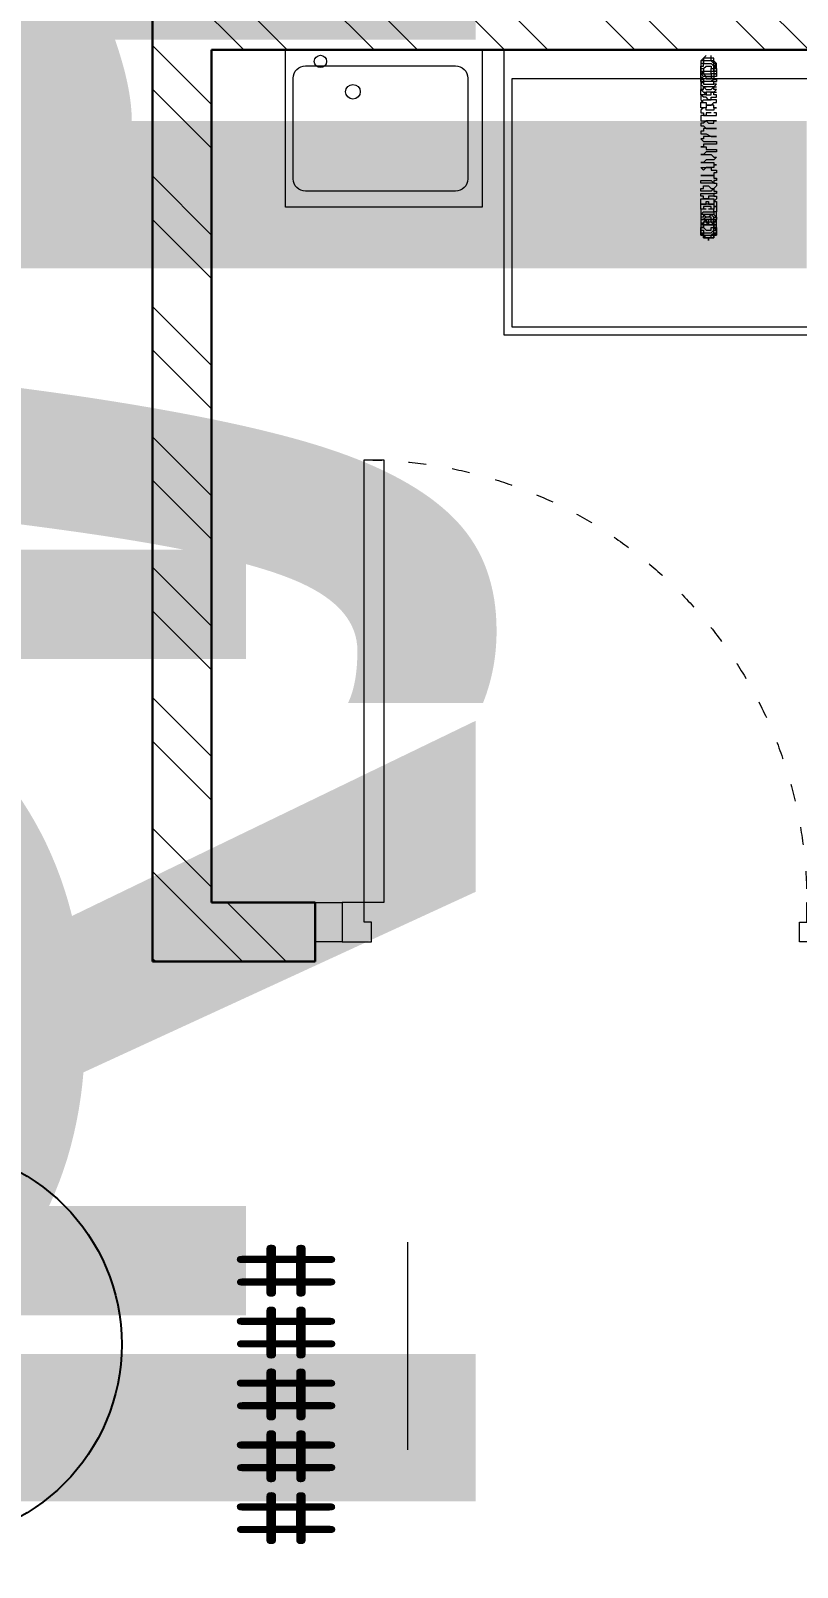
# Model space of a CAD drawing. Header units: millimetres. Extents: x -136099598 to 11807193, y 0 to 779331.
# Drawn here: x -136071153 to -136069594, y 209983 to 213107 of the extents above; entities that cross this region are included whole.
import ezdxf
from ezdxf import colors
from ezdxf.entities.mleader import LeaderData, LeaderLine
from ezdxf.enums import TextEntityAlignment as Align
from ezdxf.math import Vec2, Vec3

# ---------------------------------------------------------------- set-up
doc = ezdxf.new("R2018")
doc.units = ezdxf.units.MM
doc.header["$MEASUREMENT"] = 0
doc.linetypes.add('ACAD_ISO03W100', pattern=[30, 12, -18])
doc.layers.get('0').update_dxf_attribs({"color": 250, "lineweight": 9})
for name, color, linetype, lineweight in [('АР_Двери', 5, 'Continuous', 18), ('АР_Маркер экспликации', 239, 'Continuous', 13), ('АР_Номер помещения', 1, 'Continuous', 25), ('АР_Отметки', 250, 'Continuous', 15), ('АР_Перегородки кирпич', 244, 'Continuous', 30), ('АР_Перегородки_кирпич_Штрих', 244, 'Continuous', 5), ('АР_Помещения_площадь', 19, 'Continuous', 9)]:
    doc.layers.add(name, color=color, linetype=linetype, lineweight=lineweight)
doc.layers.add('АР_Названия помещений', color=124, linetype='Continuous', lineweight=5, plot=False)
doc.layers.add('ТХ_ВК_оборуд.пищеблок', color=250, linetype='Continuous')
doc.styles.add('ISOCPEUR', font='isocpeur.ttf', dxfattribs={"width": 0.7})
doc.styles.get("Standard").update_dxf_attribs({"font": 'isocpeur.ttf'})

# ---------------------------------------------------------------- blocks, each defined once
blk = doc.blocks.new('*U16')
blk.add_lwpolyline([(-100, 80), (-100, 980), (-140, 980), (-140, 80)], close=True)
for points in [[(-1100, 0), (-1100, 80), (-1045, 80), (-1045, 0), (-1100, 0)], [(-1045, 80), (-1045, 0), (-985, 0), (-985, 40), (-1000, 40), (-1000, 80), (-1045, 80)], [(-55, 80), (-55, 0), (-115, 0), (-115, 40), (-100, 40), (-100, 80), (-55, 80)], [(0, 0), (0, 80), (-55, 80), (-55, 0), (0, 0)]]:
    blk.add_lwpolyline(points)
at = {"linetype": 'ACAD_ISO03W100', "ltscale": 3}
blk.add_arc((-100, 80), 900, 90, 180, dxfattribs=at)
blk = doc.blocks.new('_DotSmall')
at = {"color": 0, "linetype": 'ByBlock', "const_width": 0.5}
blk.add_lwpolyline([(-0.0625, 0, 1), (0.0625, 0, 1)], format="xyb", close=True, dxfattribs=at)
blk = doc.blocks.new('*U56')
at = {"color": 7, "style": 'ISOCPEUR', "width": 0.7, "flags": 1}
blk.add_attdef('КАТЕГОРИЯ', (-499.2, -2092.2), '', height=250, dxfattribs=at)
at = {"layer": 'АР_Номер помещения', "color": 7, "style": 'ISOCPEUR', "width": 0.7}
blk.add_attdef('НОМЕР_ПОМЕЩЕНИЯ', text='', height=300, dxfattribs=at).set_placement((1728.5, -2838.3), align=Align.MIDDLE_CENTER)
at = {"layer": 'АР_Помещения_площадь', "color": 7, "lineweight": 30, "width": 0.7, "flags": 104}
blk.add_attdef('ИМЯ_ПОМЕЩЕНИЯ', text='', height=100, dxfattribs=at).set_placement((157.6, 1217.1), align=Align.MIDDLE_CENTER)
at = {"layer": 'АР_Помещения_площадь', "color": 7, "style": 'ISOCPEUR', "width": 0.7}
blk.add_attdef('ПЛОЩАДЬ_ПОМЕЩЕНИЯ', text='', height=200, dxfattribs=at).set_placement((4056.6, -3701.8), align=Align.MIDDLE_RIGHT)
blk = doc.blocks.new('*U57')
at = {"color": 7, "style": 'ISOCPEUR', "width": 0.7, "flags": 1}
blk.add_attdef('КАТЕГОРИЯ', (-499.2, -2092.2), '', height=250, dxfattribs=at)
at = {"layer": 'АР_Номер помещения', "color": 7, "style": 'ISOCPEUR', "width": 0.7}
blk.add_attdef('НОМЕР_ПОМЕЩЕНИЯ', text='', height=300, dxfattribs=at).set_placement((783.4, -2265.2), align=Align.MIDDLE_CENTER)
at = {"layer": 'АР_Помещения_площадь', "color": 7, "lineweight": 30, "width": 0.7, "flags": 104}
blk.add_attdef('ИМЯ_ПОМЕЩЕНИЯ', text='', height=100, dxfattribs=at).set_placement((157.6, 1217.1), align=Align.MIDDLE_CENTER)
at = {"layer": 'АР_Помещения_площадь', "color": 7, "style": 'ISOCPEUR', "width": 0.7}
blk.add_attdef('ПЛОЩАДЬ_ПОМЕЩЕНИЯ', text='', height=200, dxfattribs=at).set_placement((1840.9, -3896.2), align=Align.MIDDLE_RIGHT)
blk = doc.blocks.new('*U357')
at = {"layer": 'АР_Номер помещения', "color": 7}
blk.add_circle((-4552.2, -3994.2), 400, dxfattribs=at)
at = {"layer": 'АР_Помещения_площадь', "color": 7}
blk.add_line((-4344.2, -4975.6), (-4766.5, -4975.6), dxfattribs=at)
at = {"color": 7, "style": 'ISOCPEUR', "width": 0.7, "flags": 1}
blk.add_attdef('КАТЕГОРИЯ', (-499.2, -2092.2), '', height=250, dxfattribs=at)
at = {"layer": 'АР_Номер помещения', "color": 7, "style": 'ISOCPEUR', "width": 0.7}
blk.add_attdef('НОМЕР_ПОМЕЩЕНИЯ', text='', height=300, dxfattribs=at).set_placement((-4552.2, -3994.2), align=Align.MIDDLE_CENTER)
at = {"layer": 'АР_Помещения_площадь', "color": 7, "lineweight": 30, "width": 0.7, "flags": 104}
blk.add_attdef('ИМЯ_ПОМЕЩЕНИЯ', text='', height=100, dxfattribs=at).set_placement((157.6, 1217.1), align=Align.MIDDLE_CENTER)
at = {"layer": 'АР_Помещения_площадь', "color": 7, "style": 'ISOCPEUR', "width": 0.7}
blk.add_attdef('ПЛОЩАДЬ_ПОМЕЩЕНИЯ', text='', height=200, dxfattribs=at).set_placement((-4339.3, -4729.1), align=Align.MIDDLE_RIGHT)
blk = doc.blocks.new('*U385')
at = {"color": 7, "style": 'ISOCPEUR', "width": 0.7, "flags": 1}
blk.add_attdef('КАТЕГОРИЯ', (-499.2, -2092.2), '', height=250, dxfattribs=at)
at = {"layer": 'АР_Номер помещения', "color": 7, "style": 'ISOCPEUR', "width": 0.7}
blk.add_attdef('НОМЕР_ПОМЕЩЕНИЯ', text='', height=300, dxfattribs=at).set_placement((-2022.8, -846.8), align=Align.MIDDLE_CENTER)
at = {"layer": 'АР_Помещения_площадь', "color": 7, "lineweight": 30, "width": 0.7, "flags": 104}
blk.add_attdef('ИМЯ_ПОМЕЩЕНИЯ', text='', height=100, dxfattribs=at).set_placement((157.6, 1217.1), align=Align.MIDDLE_CENTER)
at = {"layer": 'АР_Помещения_площадь', "color": 7, "style": 'ISOCPEUR', "width": 0.7}
blk.add_attdef('ПЛОЩАДЬ_ПОМЕЩЕНИЯ', text='', height=200, dxfattribs=at).set_placement((-1009.2, -2480.3), align=Align.MIDDLE_RIGHT)
blk = doc.blocks.new('*U383')
at = {"color": 7, "style": 'ISOCPEUR', "width": 0.7, "flags": 1}
blk.add_attdef('КАТЕГОРИЯ', (-499.2, -2092.2), '', height=250, dxfattribs=at)
at = {"layer": 'АР_Номер помещения', "color": 7, "style": 'ISOCPEUR', "width": 0.7}
blk.add_attdef('НОМЕР_ПОМЕЩЕНИЯ', text='', height=300, dxfattribs=at).set_placement((-733.5, -2032.8), align=Align.MIDDLE_CENTER)
at = {"layer": 'АР_Помещения_площадь', "color": 7, "lineweight": 30, "width": 0.7, "flags": 104}
blk.add_attdef('ИМЯ_ПОМЕЩЕНИЯ', text='', height=100, dxfattribs=at).set_placement((157.6, 1217.1), align=Align.MIDDLE_CENTER)
at = {"layer": 'АР_Помещения_площадь', "color": 7, "style": 'ISOCPEUR', "width": 0.7}
blk.add_attdef('ПЛОЩАДЬ_ПОМЕЩЕНИЯ', text='', height=200, dxfattribs=at).set_placement((1165.1, -2017.6), align=Align.MIDDLE_RIGHT)
blk = doc.blocks.new('A$C13decc58')
at = {"layer": 'АР_Перегородки_кирпич_Штрих', "ltscale": 100}
h = blk.add_hatch(dxfattribs=at)
h.set_pattern_fill('ANSI32', color=256, scale=500)
h.set_pattern_definition([(45, (-939486.91, 101364.77), (-132.58252, 132.58252), []), (45, (-939398.52, 101364.77), (-132.58252, 132.58252), [])])
h.paths.add_polyline_path([(18301.2, 41415.3), (16006.6, 41415.3), (16006.6, 41084.9), (16126.6, 41084.9), (16126.6, 41295.3), (17860.4, 41295.3), (17860.4, 37408.3), (17980.4, 37408.3), (17980.4, 41295.3), (18301.2, 41295.3)])
at = {"layer": 'АР_Перегородки кирпич', "linetype": 'Continuous', "ltscale": 100}
for points in [[(16006.6, 41084.9), (16006.6, 41415.3)], [(16126.6, 41295.3), (16126.6, 41084.9)], [(17860.4, 37408.3), (17860.4, 41295.3)], [(16126.6, 41084.9), (16006.6, 41084.9)]]:
    blk.add_lwpolyline(points, dxfattribs=at)
at = {"layer": 'АР_Перегородки кирпич', "ltscale": 100}
for points in [[(16006.6, 41415.3), (18301.2, 41415.3)], [(16126.6, 41295.3), (17860.4, 41295.3)]]:
    blk.add_lwpolyline(points, dxfattribs=at)
at = {"layer": 'ТХ_ВК_оборуд.пищеблок', "lineweight": 0}
for points in [[(17860.4, 41145.1), (17860.4, 40745.1), (17540.4, 40745.1), (17540.4, 41145.1)], [(17860.4, 41145.1), (17860.4, 40745.1), (17540.4, 40745.1), (17540.4, 41145.1)], [(17860.4, 39920.1), (17280.4, 39920.1), (17280.4, 40700.1), (17860.4, 40700.1)], [(17802.2, 39936), (17296.3, 39936), (17296.3, 40684.2), (17802.2, 40684.2)]]:
    blk.add_lwpolyline(points, close=True, dxfattribs=at)
blk.add_lwpolyline([(17827.9, 41104.2), (17827.9, 40799.2, -0.414214), (17802.9, 40774.2), (17597.9, 40774.2, -0.414214), (17572.9, 40799.2), (17572.9, 41104.2, -0.414214), (17597.9, 41129.2), (17802.9, 41129.2, -0.414214)], format="xyb", close=True, dxfattribs=at)
blk.add_lwpolyline([(17827.9, 41104.2), (17827.9, 40799.2, -0.414214), (17802.9, 40774.2), (17597.9, 40774.2, -0.414214), (17572.9, 40799.2), (17572.9, 41104.2, -0.414214), (17597.9, 41129.2), (17802.9, 41129.2, -0.414214)], format="xyb", close=True, dxfattribs=at)
at = {"layer": 'ТХ_ВК_оборуд.пищеблок', "lineweight": 0, "elevation": 0}
for points in [[(17525.7, 40284.3), (17525.7, 40289.6), (17525.7, 40294.9), (17520.4, 40294.9), (17520.4, 40300.2), (17515.1, 40300.2), (17509.8, 40300.2), (17504.5, 40294.9), (17504.5, 40289.6), (17509.8, 40284.3), (17504.5, 40284.3), (17504.5, 40279), (17504.5, 40273.7), (17499.2, 40273.7), (17499.2, 40268.4), (17493.9, 40268.4), (17488.6, 40268.4), (17483.3, 40273.7), (17478, 40273.7), (17478, 40279), (17478, 40284.3), (17478, 40289.6), (17478, 40294.9), (17483.3, 40294.9), (17483.3, 40300.2), (17488.6, 40300.2), (17493.9, 40300.2), (17499.2, 40300.2), (17499.2, 40294.9), (17504.5, 40294.9), (17504.5, 40289.6), (17504.5, 40284.3), (17504.5, 40279), (17504.5, 40273.7), (17504.5, 40279), (17504.5, 40273.7), (17504.5, 40279), (17504.5, 40273.7), (17504.5, 40279), (17504.5, 40273.7), (17504.5, 40279), (17504.5, 40273.7), (17504.5, 40279), (17504.5, 40273.7), (17504.5, 40279), (17504.5, 40273.7), (17504.5, 40279), (17504.5, 40273.7), (17499.2, 40273.7), (17504.5, 40273.7), (17499.2, 40273.7), (17504.5, 40273.7), (17499.2, 40273.7), (17504.5, 40273.7), (17499.2, 40273.7), (17504.5, 40273.7), (17499.2, 40273.7), (17504.5, 40273.7), (17499.2, 40273.7), (17504.5, 40273.7), (17499.2, 40273.7), (17504.5, 40273.7), (17499.2, 40273.7), (17493.9, 40268.4), (17488.6, 40268.4), (17493.9, 40268.4), (17488.6, 40268.4), (17493.9, 40268.4), (17488.6, 40268.4), (17493.9, 40268.4), (17488.6, 40268.4), (17493.9, 40268.4), (17488.6, 40268.4), (17493.9, 40268.4), (17488.6, 40268.4), (17493.9, 40268.4), (17488.6, 40268.4), (17493.9, 40268.4), (17488.6, 40268.4), (17483.3, 40268.4), (17488.6, 40268.4), (17483.3, 40268.4), (17483.3, 40273.7), (17483.3, 40268.4), (17483.3, 40273.7), (17483.3, 40268.4), (17483.3, 40273.7), (17483.3, 40268.4), (17483.3, 40273.7), (17483.3, 40268.4), (17483.3, 40273.7), (17483.3, 40268.4), (17483.3, 40273.7), (17483.3, 40268.4), (17483.3, 40273.7), (17483.3, 40268.4), (17483.3, 40273.7), (17478, 40273.7), (17483.3, 40273.7), (17478, 40273.7), (17478, 40279), (17478, 40273.7), (17478, 40279), (17478, 40273.7), (17478, 40279), (17478, 40273.7), (17478, 40279), (17478, 40273.7), (17478, 40279), (17478, 40273.7), (17478, 40279), (17478, 40273.7), (17478, 40279), (17478, 40273.7), (17478, 40279), (17478, 40284.3), (17478, 40279), (17478, 40284.3), (17478, 40279), (17478, 40284.3), (17478, 40279), (17478, 40284.3), (17478, 40279), (17478, 40284.3), (17478, 40279), (17478, 40284.3), (17478, 40279), (17478, 40284.3), (17478, 40279), (17478, 40284.3), (17472.7, 40284.3), (17478, 40284.3), (17478, 40289.6), (17478, 40294.9), (17478, 40289.6), (17478, 40294.9), (17483.3, 40294.9), (17478, 40294.9), (17483.3, 40294.9), (17478, 40294.9), (17483.3, 40294.9), (17478, 40294.9), (17483.3, 40294.9), (17478, 40294.9), (17483.3, 40294.9), (17478, 40294.9), (17483.3, 40294.9), (17478, 40294.9), (17483.3, 40294.9), (17478, 40294.9), (17483.3, 40294.9), (17483.3, 40300.2), (17488.6, 40300.2), (17483.3, 40300.2), (17488.6, 40300.2), (17483.3, 40300.2), (17488.6, 40300.2), (17483.3, 40300.2), (17488.6, 40300.2), (17483.3, 40300.2), (17488.6, 40300.2), (17483.3, 40300.2), (17488.6, 40300.2), (17483.3, 40300.2), (17488.6, 40300.2), (17483.3, 40300.2), (17488.6, 40300.2), (17493.9, 40300.2), (17499.2, 40300.2), (17499.2, 40294.9), (17504.5, 40294.9), (17504.5, 40289.6), (17504.5, 40284.3), (17504.5, 40289.6), (17504.5, 40294.9), (17499.2, 40294.9), (17499.2, 40300.2), (17493.9, 40300.2), (17488.6, 40300.2), (17493.9, 40300.2), (17499.2, 40300.2), (17499.2, 40294.9), (17504.5, 40294.9), (17504.5, 40289.6), (17504.5, 40284.3), (17504.5, 40279), (17504.5, 40284.3), (17504.5, 40289.6), (17504.5, 40294.9), (17499.2, 40294.9), (17499.2, 40300.2), (17493.9, 40300.2), (17488.6, 40300.2), (17493.9, 40300.2), (17499.2, 40300.2), (17499.2, 40294.9), (17504.5, 40294.9), (17504.5, 40289.6), (17504.5, 40284.3), (17504.5, 40279), (17504.5, 40284.3), (17504.5, 40289.6), (17504.5, 40294.9), (17499.2, 40294.9), (17499.2, 40300.2), (17493.9, 40300.2), (17488.6, 40300.2), (17493.9, 40300.2), (17499.2, 40300.2), (17499.2, 40294.9), (17504.5, 40294.9), (17504.5, 40289.6), (17504.5, 40284.3), (17504.5, 40279), (17504.5, 40284.3), (17504.5, 40289.6), (17504.5, 40294.9), (17499.2, 40294.9), (17499.2, 40300.2), (17493.9, 40300.2), (17488.6, 40300.2), (17493.9, 40300.2), (17499.2, 40300.2), (17499.2, 40294.9), (17504.5, 40294.9), (17504.5, 40289.6), (17504.5, 40284.3), (17504.5, 40279), (17504.5, 40284.3), (17504.5, 40289.6), (17504.5, 40294.9), (17499.2, 40294.9), (17499.2, 40300.2), (17493.9, 40300.2), (17488.6, 40300.2), (17493.9, 40300.2), (17499.2, 40300.2), (17499.2, 40294.9), (17504.5, 40294.9), (17504.5, 40289.6), (17504.5, 40284.3)], [(17478, 40284.3), (17472.7, 40284.3), (17478, 40284.3), (17478, 40289.6), (17478, 40294.9)], [(17478, 40284.3), (17472.7, 40284.3), (17478, 40284.3), (17478, 40289.6), (17478, 40294.9)], [(17478, 40284.3), (17472.7, 40284.3), (17478, 40284.3), (17478, 40289.6), (17478, 40294.9)], [(17478, 40284.3), (17472.7, 40284.3), (17478, 40284.3), (17478, 40289.6), (17478, 40294.9)], [(17478, 40284.3), (17472.7, 40284.3), (17478, 40284.3), (17478, 40289.6), (17478, 40294.9)], [(17478, 40284.3), (17472.7, 40284.3), (17478, 40284.3), (17478, 40289.6), (17478, 40294.9)], [(17478, 40284.3), (17472.7, 40284.3), (17478, 40284.3), (17478, 40289.6), (17478, 40294.9)], [(17478, 40284.3), (17472.7, 40284.3), (17478, 40284.3), (17478, 40289.6), (17478, 40294.9)], [(17472.7, 40284.3), (17478, 40284.3), (17472.7, 40284.3)], [(17478, 40284.3), (17472.7, 40284.3), (17478, 40284.3)], [(17472.7, 40284.3), (17478, 40284.3), (17472.7, 40284.3)], [(17478, 40284.3), (17472.7, 40284.3), (17478, 40284.3)], [(17520.4, 40289.6), (17525.7, 40294.9), (17525.7, 40300.2), (17520.4, 40300.2), (17515.1, 40300.2), (17515.1, 40294.9), (17515.1, 40289.6), (17509.8, 40289.6), (17509.8, 40284.3), (17515.1, 40284.3), (17515.1, 40279), (17515.1, 40273.7), (17520.4, 40273.7), (17520.4, 40268.4), (17525.7, 40268.4), (17531, 40268.4), (17531, 40273.7), (17536.3, 40273.7), (17536.3, 40279), (17541.6, 40279), (17541.6, 40284.3), (17541.6, 40289.6), (17541.6, 40294.9), (17536.3, 40294.9), (17536.3, 40300.2), (17531, 40300.2), (17525.7, 40300.2), (17531, 40294.9), (17531, 40289.6), (17531, 40284.3), (17531, 40279), (17531, 40273.7), (17525.7, 40273.7), (17520.4, 40268.4), (17515.1, 40268.4), (17509.8, 40273.7), (17504.5, 40273.7), (17504.5, 40279), (17504.5, 40284.3), (17504.5, 40289.6), (17504.5, 40294.9), (17499.2, 40294.9), (17499.2, 40300.2), (17493.9, 40300.2), (17488.6, 40300.2), (17483.3, 40294.9), (17478, 40289.6), (17478, 40284.3), (17478, 40279), (17483.3, 40279), (17483.3, 40273.7), (17488.6, 40273.7), (17488.6, 40268.4), (17493.9, 40268.4), (17499.2, 40268.4), (17499.2, 40273.7), (17504.5, 40273.7), (17509.8, 40279), (17509.8, 40284.3), (17509.8, 40289.6), (17509.8, 40294.9), (17504.5, 40294.9), (17504.5, 40300.2), (17499.2, 40300.2), (17493.9, 40300.2), (17488.6, 40300.2), (17488.6, 40294.9), (17483.3, 40294.9), (17483.3, 40289.6), (17483.3, 40284.3), (17483.3, 40279), (17488.6, 40273.7), (17493.9, 40273.7), (17493.9, 40268.4), (17499.2, 40268.4), (17504.5, 40268.4), (17504.5, 40273.7), (17509.8, 40273.7), (17509.8, 40279), (17515.1, 40279), (17515.1, 40284.3), (17515.1, 40289.6), (17509.8, 40294.9), (17504.5, 40300.2), (17499.2, 40300.2), (17493.9, 40300.2), (17493.9, 40294.9), (17488.6, 40294.9), (17488.6, 40289.6), (17488.6, 40284.3), (17488.6, 40279), (17493.9, 40273.7), (17499.2, 40273.7), (17493.9, 40268.4), (17499.2, 40273.7), (17493.9, 40268.4), (17499.2, 40273.7), (17493.9, 40268.4), (17499.2, 40273.7), (17493.9, 40268.4), (17499.2, 40273.7), (17493.9, 40268.4), (17499.2, 40273.7), (17493.9, 40268.4), (17499.2, 40273.7), (17493.9, 40268.4), (17499.2, 40273.7), (17499.2, 40268.4), (17504.5, 40268.4), (17509.8, 40268.4), (17509.8, 40273.7), (17515.1, 40273.7), (17515.1, 40279), (17520.4, 40279), (17520.4, 40284.3), (17520.4, 40289.6), (17515.1, 40294.9), (17515.1, 40300.2), (17509.8, 40300.2), (17504.5, 40300.2), (17499.2, 40300.2), (17499.2, 40294.9), (17493.9, 40289.6), (17493.9, 40284.3), (17493.9, 40279), (17499.2, 40279), (17499.2, 40273.7), (17504.5, 40273.7), (17504.5, 40268.4), (17509.8, 40268.4), (17515.1, 40268.4), (17515.1, 40273.7), (17520.4, 40273.7), (17525.7, 40279), (17525.7, 40284.3), (17525.7, 40289.6)], [(17478, 40294.9), (17478, 40289.6), (17478, 40294.9)], [(17478, 40289.6), (17478, 40284.3), (17478, 40289.6)], [(17478, 40289.6), (17478, 40284.3), (17478, 40289.6)], [(17478, 40273.7), (17483.3, 40273.7), (17478, 40273.7)], [(17483.3, 40273.7), (17478, 40273.7)], [(17483.3, 40273.7), (17478, 40273.7)], [(17483.3, 40273.7), (17478, 40273.7)], [(17483.3, 40273.7), (17478, 40273.7)], [(17483.3, 40273.7), (17478, 40273.7)], [(17483.3, 40273.7), (17478, 40273.7)], [(17483.3, 40273.7), (17478, 40273.7)], [(17483.3, 40273.7), (17478, 40273.7)], [(17483.3, 40300.2), (17483.3, 40294.9), (17483.3, 40300.2)], [(17483.3, 40300.2), (17483.3, 40294.9), (17483.3, 40300.2)], [(17483.3, 40294.9), (17483.3, 40300.2)], [(17483.3, 40294.9), (17483.3, 40300.2)], [(17483.3, 40294.9), (17483.3, 40300.2)], [(17483.3, 40294.9), (17483.3, 40300.2)], [(17483.3, 40294.9), (17483.3, 40300.2)], [(17483.3, 40294.9), (17483.3, 40300.2)], [(17483.3, 40294.9), (17483.3, 40300.2)], [(17483.3, 40294.9), (17483.3, 40300.2)], [(17493.9, 40300.2), (17488.6, 40300.2), (17493.9, 40300.2)], [(17493.9, 40300.2), (17488.6, 40300.2), (17493.9, 40300.2)], [(17499.2, 40300.2), (17493.9, 40300.2), (17499.2, 40300.2)], [(17499.2, 40300.2), (17493.9, 40300.2), (17499.2, 40300.2)], [(17499.2, 40294.9), (17499.2, 40300.2), (17499.2, 40294.9)], [(17499.2, 40294.9), (17499.2, 40300.2), (17499.2, 40294.9)], [(17504.5, 40294.9), (17499.2, 40294.9), (17504.5, 40294.9)], [(17504.5, 40294.9), (17499.2, 40294.9), (17504.5, 40294.9)], [(17504.5, 40289.6), (17504.5, 40294.9), (17504.5, 40289.6)], [(17504.5, 40289.6), (17504.5, 40294.9), (17504.5, 40289.6)], [(17504.5, 40284.3), (17504.5, 40289.6), (17504.5, 40284.3)], [(17504.5, 40284.3), (17504.5, 40289.6), (17504.5, 40284.3)], [(17504.5, 40279), (17504.5, 40284.3), (17504.5, 40279)], [(17504.5, 40279), (17504.5, 40284.3), (17504.5, 40279)], [(17504.5, 40279), (17504.5, 40284.3), (17504.5, 40279)], [(17536.3, 40289.6), (17536.3, 40294.9), (17536.3, 40300.2), (17541.6, 40300.2), (17546.9, 40300.2), (17546.9, 40294.9), (17546.9, 40289.6), (17552.2, 40289.6), (17552.2, 40284.3), (17546.9, 40284.3), (17546.9, 40279), (17546.9, 40273.7), (17541.6, 40273.7), (17541.6, 40268.4), (17536.3, 40268.4), (17531, 40268.4), (17531, 40273.7), (17525.7, 40273.7), (17525.7, 40279), (17520.4, 40284.3)], [(17668.6, 40273.7), (17668.6, 40279), (17668.6, 40284.3), (17668.6, 40289.6), (17668.6, 40294.9), (17663.3, 40294.9), (17663.3, 40300.2), (17663.3, 40294.9), (17663.3, 40289.6), (17658, 40289.6), (17658, 40284.3), (17658, 40279), (17658, 40273.7), (17658, 40268.4), (17652.7, 40268.4), (17652.7, 40273.7), (17652.7, 40279), (17652.7, 40284.3), (17652.7, 40289.6), (17647.5, 40294.9), (17647.5, 40300.2), (17647.5, 40294.9), (17647.5, 40289.6), (17647.5, 40279), (17642.2, 40273.7), (17642.2, 40268.4), (17636.9, 40273.7), (17636.9, 40279), (17636.9, 40284.3), (17636.9, 40289.6), (17631.6, 40294.9), (17631.6, 40300.2), (17631.6, 40294.9), (17631.6, 40289.6), (17631.6, 40279), (17631.6, 40273.7), (17626.3, 40273.7), (17626.3, 40268.4), (17626.3, 40273.7), (17621, 40273.7), (17621, 40279), (17621, 40284.3), (17621, 40289.6), (17615.7, 40294.9), (17621, 40300.2), (17621, 40294.9), (17621, 40289.6), (17621, 40284.3), (17621, 40279), (17615.7, 40279), (17615.7, 40273.7), (17615.7, 40268.4), (17610.4, 40268.4), (17610.4, 40273.7), (17605.1, 40273.7), (17605.1, 40279), (17605.1, 40284.3), (17605.1, 40289.6), (17605.1, 40294.9), (17605.1, 40300.2), (17605.1, 40294.9), (17605.1, 40289.6), (17605.1, 40279), (17605.1, 40273.7), (17599.8, 40273.7), (17599.8, 40268.4), (17594.5, 40268.4), (17594.5, 40273.7), (17589.2, 40273.7), (17589.2, 40279), (17589.2, 40284.3), (17589.2, 40289.6), (17589.2, 40294.9), (17589.2, 40300.2), (17594.5, 40300.2), (17594.5, 40294.9), (17594.5, 40289.6), (17594.5, 40284.3), (17594.5, 40279), (17589.2, 40273.7), (17589.2, 40268.4), (17583.9, 40268.4), (17578.6, 40273.7), (17573.3, 40279), (17573.3, 40284.3), (17573.3, 40289.6), (17573.3, 40294.9), (17573.3, 40300.2), (17578.6, 40300.2), (17578.6, 40294.9), (17583.9, 40294.9), (17583.9, 40289.6), (17583.9, 40284.3), (17578.6, 40279), (17578.6, 40273.7), (17573.3, 40273.7), (17573.3, 40268.4), (17568, 40268.4), (17568, 40273.7), (17562.7, 40273.7), (17562.7, 40279), (17562.7, 40284.3), (17557.5, 40284.3), (17557.5, 40289.6), (17557.5, 40294.9), (17562.7, 40294.9), (17562.7, 40300.2), (17568, 40300.2), (17568, 40294.9), (17568, 40289.6), (17568, 40284.3), (17568, 40279), (17568, 40273.7), (17562.7, 40273.7), (17562.7, 40268.4), (17557.5, 40268.4), (17552.2, 40273.7), (17546.9, 40273.7), (17546.9, 40279), (17546.9, 40284.3), (17546.9, 40289.6), (17546.9, 40294.9), (17546.9, 40300.2), (17552.2, 40300.2), (17557.5, 40300.2), (17557.5, 40294.9), (17557.5, 40289.6), (17557.5, 40284.3), (17557.5, 40279), (17557.5, 40273.7), (17552.2, 40273.7), (17552.2, 40268.4), (17546.9, 40268.4), (17541.6, 40268.4), (17541.6, 40273.7), (17536.3, 40273.7), (17536.3, 40279), (17536.3, 40284.3)], [(17700.4, 40273.7), (17700.4, 40279), (17700.4, 40284.3), (17700.4, 40289.6), (17700.4, 40294.9), (17695.1, 40294.9), (17695.1, 40300.2), (17689.8, 40300.2), (17689.8, 40294.9), (17689.8, 40289.6), (17684.5, 40279), (17684.5, 40273.7), (17684.5, 40268.4), (17684.5, 40273.7), (17684.5, 40279), (17684.5, 40284.3), (17684.5, 40289.6), (17684.5, 40294.9), (17679.2, 40294.9), (17679.2, 40300.2), (17673.9, 40294.9), (17673.9, 40289.6), (17673.9, 40279), (17673.9, 40273.7), (17673.9, 40268.4), (17668.6, 40268.4), (17668.6, 40273.7), (17668.6, 40279)], [(17742.7, 40268.4), (17742.7, 40273.7), (17748, 40273.7), (17748, 40279), (17748, 40284.3), (17748, 40289.6), (17742.7, 40289.6), (17742.7, 40294.9), (17737.4, 40300.2), (17732.2, 40300.2), (17732.2, 40294.9), (17726.9, 40294.9), (17726.9, 40300.2), (17721.6, 40300.2), (17716.3, 40300.2), (17716.3, 40294.9), (17716.3, 40289.6), (17711, 40284.3), (17711, 40279), (17711, 40273.7), (17716.3, 40273.7), (17716.3, 40268.4), (17716.3, 40273.7), (17716.3, 40279), (17716.3, 40284.3), (17716.3, 40289.6), (17711, 40294.9), (17711, 40300.2), (17705.7, 40300.2), (17705.7, 40294.9), (17700.4, 40289.6), (17700.4, 40279), (17700.4, 40273.7), (17700.4, 40268.4), (17700.4, 40273.7), (17700.4, 40279)], [(17732.2, 40279), (17732.2, 40284.3), (17732.2, 40289.6), (17726.9, 40289.6), (17726.9, 40294.9), (17726.9, 40289.6), (17726.9, 40284.3), (17726.9, 40279), (17726.9, 40273.7), (17726.9, 40268.4), (17732.2, 40268.4), (17732.2, 40273.7)], [(17742.7, 40273.7), (17742.7, 40268.4), (17742.7, 40273.7), (17737.4, 40273.7), (17737.4, 40279), (17737.4, 40284.3), (17737.4, 40289.6), (17742.7, 40289.6), (17742.7, 40294.9), (17742.7, 40300.2), (17748, 40300.2), (17753.3, 40300.2), (17758.6, 40294.9), (17758.6, 40289.6), (17758.6, 40284.3), (17758.6, 40279), (17763.9, 40279), (17763.9, 40273.7), (17763.9, 40268.4), (17769.2, 40268.4), (17769.2, 40273.7), (17774.5, 40273.7), (17774.5, 40279), (17774.5, 40284.3), (17774.5, 40289.6), (17769.2, 40294.9), (17769.2, 40300.2), (17763.9, 40300.2), (17758.6, 40300.2), (17753.3, 40294.9)], [(17753.3, 40300.2), (17753.3, 40294.9), (17753.3, 40289.6), (17748, 40289.6), (17748, 40284.3), (17748, 40279), (17753.3, 40273.7), (17753.3, 40268.4), (17758.6, 40268.4), (17758.6, 40273.7)], [(17758.6, 40268.4), (17758.6, 40273.7), (17758.6, 40279), (17758.6, 40284.3), (17763.9, 40289.6), (17763.9, 40294.9), (17769.2, 40300.2), (17774.5, 40300.2), (17779.8, 40300.2), (17774.5, 40294.9), (17774.5, 40289.6), (17769.2, 40289.6), (17769.2, 40284.3), (17769.2, 40279), (17774.5, 40279), (17774.5, 40273.7), (17774.5, 40268.4)], [(17769.2, 40289.6), (17769.2, 40294.9), (17769.2, 40300.2)], [(17774.5, 40273.7), (17779.8, 40268.4), (17779.8, 40273.7), (17785.1, 40273.7), (17785.1, 40279), (17785.1, 40284.3), (17785.1, 40289.6), (17785.1, 40294.9), (17785.1, 40289.6)], [(17801, 40294.9), (17806.3, 40300.2), (17811.6, 40300.2), (17816.9, 40300.2), (17822.2, 40300.2), (17822.2, 40294.9), (17816.9, 40294.9), (17816.9, 40289.6), (17816.9, 40284.3), (17816.9, 40279), (17822.2, 40279), (17822.2, 40273.7), (17827.4, 40273.7), (17827.4, 40268.4), (17832.7, 40268.4), (17838, 40273.7), (17843.3, 40273.7), (17843.3, 40279), (17843.3, 40284.3), (17843.3, 40289.6), (17843.3, 40294.9), (17838, 40300.2), (17832.7, 40300.2), (17827.4, 40300.2), (17822.2, 40300.2), (17822.2, 40294.9), (17816.9, 40294.9), (17816.9, 40289.6), (17816.9, 40284.3), (17816.9, 40279), (17816.9, 40273.7), (17822.2, 40273.7), (17822.2, 40268.4), (17816.9, 40268.4), (17816.9, 40273.7), (17811.6, 40273.7), (17811.6, 40279), (17806.3, 40279), (17806.3, 40284.3), (17806.3, 40289.6), (17806.3, 40294.9), (17801, 40300.2), (17795.7, 40300.2), (17790.4, 40300.2), (17785.1, 40294.9), (17779.8, 40289.6), (17779.8, 40284.3), (17779.8, 40279), (17785.1, 40273.7), (17785.1, 40268.4)], [(17801, 40300.2), (17801, 40294.9), (17795.7, 40294.9), (17795.7, 40300.2), (17801, 40300.2), (17806.3, 40300.2), (17811.6, 40300.2), (17811.6, 40294.9), (17816.9, 40294.9), (17816.9, 40289.6), (17816.9, 40284.3), (17816.9, 40279), (17816.9, 40273.7), (17811.6, 40273.7), (17811.6, 40268.4), (17806.3, 40268.4), (17806.3, 40273.7), (17801, 40273.7), (17795.7, 40279), (17795.7, 40284.3), (17795.7, 40289.6), (17795.7, 40294.9), (17790.4, 40300.2), (17785.1, 40300.2), (17779.8, 40300.2), (17779.8, 40294.9), (17785.1, 40294.9)], [(17779.8, 40294.9), (17779.8, 40300.2)], [(17785.1, 40273.7), (17790.4, 40268.4), (17790.4, 40273.7), (17795.7, 40273.7), (17795.7, 40279), (17795.7, 40284.3), (17795.7, 40289.6), (17795.7, 40294.9)], [(17795.7, 40300.2), (17795.7, 40294.9), (17790.4, 40294.9), (17790.4, 40289.6), (17790.4, 40284.3), (17790.4, 40279), (17790.4, 40273.7), (17795.7, 40273.7), (17795.7, 40268.4)], [(17816.9, 40300.2), (17811.6, 40294.9), (17806.3, 40289.6), (17806.3, 40284.3), (17806.3, 40279), (17806.3, 40273.7), (17801, 40273.7), (17801, 40268.4), (17795.7, 40268.4), (17795.7, 40273.7)], [(17848.6, 40289.6), (17843.3, 40294.9), (17838, 40300.2), (17832.7, 40300.2), (17827.4, 40300.2), (17822.2, 40300.2), (17822.2, 40294.9), (17827.4, 40289.6), (17827.4, 40284.3), (17827.4, 40279), (17822.2, 40279), (17822.2, 40273.7), (17816.9, 40273.7), (17816.9, 40268.4), (17811.6, 40268.4), (17811.6, 40273.7), (17806.3, 40273.7), (17806.3, 40279), (17801, 40279), (17801, 40284.3), (17801, 40289.6), (17806.3, 40289.6)], [(17811.6, 40300.2), (17806.3, 40294.9)], [(17811.6, 40294.9), (17811.6, 40300.2), (17816.9, 40300.2), (17822.2, 40300.2), (17827.4, 40300.2), (17827.4, 40294.9), (17832.7, 40294.9), (17832.7, 40289.6), (17832.7, 40284.3), (17832.7, 40279), (17827.4, 40273.7), (17822.2, 40273.7), (17827.4, 40268.4), (17832.7, 40268.4), (17832.7, 40273.7), (17838, 40273.7), (17838, 40279), (17843.3, 40279), (17843.3, 40284.3), (17843.3, 40289.6), (17843.3, 40294.9), (17838, 40294.9), (17838, 40300.2), (17832.7, 40300.2), (17827.4, 40300.2), (17822.2, 40300.2), (17816.9, 40300.2), (17816.9, 40294.9), (17811.6, 40294.9), (17811.6, 40289.6), (17811.6, 40284.3), (17811.6, 40279), (17816.9, 40279), (17816.9, 40273.7), (17822.2, 40273.7), (17822.2, 40268.4), (17827.4, 40268.4), (17827.4, 40273.7), (17832.7, 40273.7), (17838, 40279), (17838, 40284.3), (17838, 40289.6), (17838, 40294.9), (17832.7, 40294.9), (17832.7, 40300.2), (17827.4, 40300.2), (17822.2, 40300.2), (17816.9, 40300.2), (17816.9, 40294.9)], [(17816.9, 40284.3), (17816.9, 40279), (17822.2, 40279), (17822.2, 40273.7), (17827.4, 40273.7), (17832.7, 40268.4), (17838, 40273.7), (17843.3, 40273.7), (17843.3, 40279), (17848.6, 40279)], [(17483.3, 40268.4), (17488.6, 40268.4), (17483.3, 40268.4)], [(17488.6, 40268.4), (17483.3, 40268.4)], [(17488.6, 40268.4), (17483.3, 40268.4)], [(17488.6, 40268.4), (17483.3, 40268.4)], [(17488.6, 40268.4), (17483.3, 40268.4)], [(17488.6, 40268.4), (17483.3, 40268.4)], [(17488.6, 40268.4), (17483.3, 40268.4)], [(17488.6, 40268.4), (17483.3, 40268.4)], [(17488.6, 40268.4), (17483.3, 40268.4)]]:
    blk.add_lwpolyline(points, dxfattribs=at)
for points in [[(17478, 40294.9), (17478, 40289.6), (17478, 40284.3), (17472.7, 40284.3), (17478, 40284.3), (17472.7, 40284.3), (17478, 40284.3), (17478, 40289.6)], [(17478, 40273.7), (17483.3, 40273.7)], [(17483.3, 40300.2), (17483.3, 40294.9)], [(17483.3, 40268.4), (17488.6, 40268.4)]]:
    blk.add_lwpolyline(points, close=True, dxfattribs=at)
at = {"layer": 'ТХ_ВК_оборуд.пищеблок', "lineweight": 0}
for centre, radius in [((17836.9, 41073.8), 12.5), ((17775.1, 41007.8), 14.9), ((17775.1, 41007.8), 14.9)]:
    blk.add_circle(centre, radius, dxfattribs=at)
at = {"layer": 'АР_Двери', "xscale": -1, "rotation": 270}
blk.add_blockref('*U16', (16046.6, 41084.7), dxfattribs=at)
at = {"layer": 'АР_Маркер экспликации', "color": 7}
ref = blk.add_blockref('*U57', (14484.3, 52132.8), dxfattribs=at)
lines = blk.add_mtext('\\W0.8000;Моечная для кухонной посуды', dxfattribs={"layer": 'АР_Названия помещений', "insert": (15260, 48955.9), "char_height": 2614.815, "width": 926.94, "attachment_point": 1})
ref.add_attrib('ИМЯ_ПОМЕЩЕНИЯ', '', (15260, 48955.9), dxfattribs={"flags": 104}).embed_mtext(lines)
ref = blk.add_blockref('*U385', (17007.8, 46145.9), dxfattribs=at)
lines = blk.add_mtext('\\W0.8000;Кладовая сухих продуктов', dxfattribs={"layer": 'АР_Названия помещений', "insert": (14646.1, 43757.2), "char_height": 2999.011, "width": 926.94, "attachment_point": 1})
ref.add_attrib('ИМЯ_ПОМЕЩЕНИЯ', '', (14646.1, 43757.2), dxfattribs={"flags": 104}).embed_mtext(lines)
ref = blk.add_blockref('*U56', (6765.6, 47499.4), dxfattribs=at)
lines = blk.add_mtext('\\W0.8000;Доготовочный цех', dxfattribs={"layer": 'АР_Названия помещений', "insert": (8529, 45264.6), "char_height": 3660.394, "width": 926.94, "attachment_point": 1})
ref.add_attrib('ИМЯ_ПОМЕЩЕНИЯ', '', (8529, 45264.6), dxfattribs={"flags": 104}).embed_mtext(lines)
ref = blk.add_blockref('*U383', (19514.8, 45472.4), dxfattribs=at)
lines = blk.add_mtext('\\W0.8000;Кладовая сухих продуктов', dxfattribs={"layer": 'АР_Названия помещений', "insert": (17153, 43083.7), "char_height": 2999.011, "width": 926.94, "attachment_point": 1})
ref.add_attrib('ИМЯ_ПОМЕЩЕНИЯ', '', (17153, 43083.7), dxfattribs={"flags": 104}).embed_mtext(lines)
ref = blk.add_blockref('*U357', (19780.3, 45872.1), dxfattribs=at)
ref.add_attrib('ПЛОЩАДЬ_ПОМЕЩЕНИЯ', '#####', dxfattribs={"layer": 'АР_Помещения_площадь', "color": 7, "height": 200, "style": 'ISOCPEUR', "width": 0.7}).set_placement((15441, 41143), align=Align.MIDDLE_RIGHT)
at = {"layer": 'АР_Отметки'}
ml = blk.add_multileader_mtext('Standard', dxfattribs=at)
ml.set_content('-0,010', color=256, style='ISOCPEUR')
ml.set_leader_properties(color=256, linetype='Continuous', lineweight=-1)
ml.set_arrow_properties(name='DOTSMALL')
ml.build(insert=Vec2(0, 0))
ml.multileader.update_dxf_attribs({"has_text_frame": 1, "text_left_attachment_type": 4, "text_right_attachment_type": 4, "dogleg_length": 100, "arrow_head_size": 180})
ctx = ml.context
ctx.base_point, ctx.char_height, ctx.arrow_head_size, ctx.landing_gap_size, ctx.plane_origin = Vec3(37116.1, 68979.6, 0), 250, 180, 50, Vec3(37034.7, 67778.7, 0)
ctx.left_attachment, ctx.right_attachment = 4, 4
notes = []
notes.append((ctx, [(0, (0, 0, 0), (0, 0), (1, 0), 1, [])]))
ctx.mtext.insert, ctx.mtext.width, ctx.mtext.line_spacing_style, ctx.mtext.flow_direction = Vec3(37166.1, 69379.6, 0), 852.697, 2, 5
ml = blk.add_multileader_mtext('Standard', dxfattribs=at)
ml.set_content('0,000', color=256, style='ISOCPEUR')
ml.set_leader_properties(color=256, linetype='Continuous', lineweight=-1)
ml.set_arrow_properties(name='DOTSMALL')
ml.build(insert=Vec2(0, 0))
ml.multileader.update_dxf_attribs({"has_text_frame": 1, "text_left_attachment_type": 4, "text_right_attachment_type": 4, "dogleg_length": 100, "arrow_head_size": 180})
ctx = ml.context
ctx.base_point, ctx.char_height, ctx.arrow_head_size, ctx.landing_gap_size, ctx.plane_origin = Vec3(36698.1, 66870.9, 0), 250, 180, 50, Vec3(36616.7, 65670, 0)
ctx.left_attachment, ctx.right_attachment = 4, 4
notes.append((ctx, [(0, (0, 0, 0), (0, 0), (1, 0), 1, [])]))
ctx.mtext.insert, ctx.mtext.width, ctx.mtext.line_spacing_style, ctx.mtext.flow_direction = Vec3(36748.1, 67270.9, 0), 852.697, 2, 5
ml = blk.add_multileader_mtext('Standard', dxfattribs=at)
ml.set_content('+1,975', color=256, style='ISOCPEUR')
ml.set_leader_properties(color=256, linetype='Continuous', lineweight=-1)
ml.set_arrow_properties(name='DOTSMALL')
ml.build(insert=Vec2(0, 0))
ml.multileader.update_dxf_attribs({"has_text_frame": 1, "text_left_attachment_type": 4, "text_right_attachment_type": 4, "dogleg_length": 100, "arrow_head_size": 180})
ctx = ml.context
ctx.base_point, ctx.char_height, ctx.arrow_head_size, ctx.landing_gap_size, ctx.plane_origin = Vec3(41925.2, 65726.8, 0), 250, 180, 50, Vec3(41843.8, 64525.9, 0)
ctx.left_attachment, ctx.right_attachment = 4, 4
notes.append((ctx, [(0, (0, 0, 0), (0, 0), (1, 0), 1, [])]))
ctx.mtext.insert, ctx.mtext.width, ctx.mtext.line_spacing_style, ctx.mtext.flow_direction = Vec3(41975.2, 66126.8, 0), 852.697, 2, 5
ml = blk.add_multileader_mtext('Standard', dxfattribs=at)
ml.set_content('-0,010', color=256, style='ISOCPEUR')
ml.set_leader_properties(color=256, linetype='Continuous', lineweight=-1)
ml.set_arrow_properties(name='DOTSMALL')
ml.build(insert=Vec2(0, 0))
ml.multileader.update_dxf_attribs({"has_text_frame": 1, "text_left_attachment_type": 4, "text_right_attachment_type": 4, "dogleg_length": 100, "arrow_head_size": 180})
ctx = ml.context
ctx.base_point, ctx.char_height, ctx.arrow_head_size, ctx.landing_gap_size, ctx.plane_origin = Vec3(28121.7, 65416.3, 0), 250, 180, 50, Vec3(28040.3, 64215.4, 0)
ctx.left_attachment, ctx.right_attachment = 4, 4
notes.append((ctx, [(0, (0, 0, 0), (0, 0), (1, 0), 1, [])]))
ctx.mtext.insert, ctx.mtext.width, ctx.mtext.line_spacing_style, ctx.mtext.flow_direction = Vec3(28171.7, 65816.3, 0), 852.697, 2, 5
ml = blk.add_multileader_mtext('Standard', dxfattribs=at)
ml.set_content('0,000', color=256, style='ISOCPEUR')
ml.set_leader_properties(color=256, linetype='Continuous', lineweight=-1)
ml.set_arrow_properties(name='DOTSMALL')
ml.build(insert=Vec2(0, 0))
ml.multileader.update_dxf_attribs({"has_text_frame": 1, "text_left_attachment_type": 4, "text_right_attachment_type": 4, "dogleg_length": 100, "arrow_head_size": 180})
ctx = ml.context
ctx.base_point, ctx.char_height, ctx.arrow_head_size, ctx.landing_gap_size, ctx.plane_origin = Vec3(25651.6, 65250.8, 0), 250, 180, 50, Vec3(25570.2, 64049.9, 0)
ctx.left_attachment, ctx.right_attachment = 4, 4
notes.append((ctx, [(0, (0, 0, 0), (0, 0), (1, 0), 1, [])]))
ctx.mtext.insert, ctx.mtext.width, ctx.mtext.line_spacing_style, ctx.mtext.flow_direction = Vec3(25701.6, 65650.8, 0), 852.697, 2, 5
ml = blk.add_multileader_mtext('Standard', dxfattribs=at)
ml.set_content('+1,975', color=256, style='ISOCPEUR')
ml.set_leader_properties(color=256, linetype='Continuous', lineweight=-1)
ml.set_arrow_properties(name='DOTSMALL')
ml.build(insert=Vec2(0, 0))
ml.multileader.update_dxf_attribs({"has_text_frame": 1, "text_left_attachment_type": 4, "text_right_attachment_type": 4, "dogleg_length": 100, "arrow_head_size": 180})
ctx = ml.context
ctx.base_point, ctx.char_height, ctx.arrow_head_size, ctx.landing_gap_size, ctx.plane_origin = Vec3(67184.2, 63069.3, 0), 250, 180, 50, Vec3(67102.8, 61868.4, 0)
ctx.left_attachment, ctx.right_attachment = 4, 4
notes.append((ctx, [(0, (0, 0, 0), (0, 0), (1, 0), 1, [])]))
ctx.mtext.insert, ctx.mtext.width, ctx.mtext.line_spacing_style, ctx.mtext.flow_direction = Vec3(67234.2, 63469.3, 0), 852.697, 2, 5
ml = blk.add_multileader_mtext('Standard', dxfattribs=at)
ml.set_content('0,000', color=256, style='ISOCPEUR')
ml.set_leader_properties(color=256, linetype='Continuous', lineweight=-1)
ml.set_arrow_properties(name='DOTSMALL')
ml.build(insert=Vec2(0, 0))
ml.multileader.update_dxf_attribs({"has_text_frame": 1, "text_left_attachment_type": 4, "text_right_attachment_type": 4, "dogleg_length": 100, "arrow_head_size": 180})
ctx = ml.context
ctx.base_point, ctx.char_height, ctx.arrow_head_size, ctx.landing_gap_size, ctx.plane_origin = Vec3(67976.9, 56051.7, 0), 250, 180, 50, Vec3(67895.5, 54850.8, 0)
ctx.left_attachment, ctx.right_attachment = 4, 4
notes.append((ctx, [(0, (0, 0, 0), (0, 0), (1, 0), 1, [])]))
ctx.mtext.insert, ctx.mtext.width, ctx.mtext.line_spacing_style, ctx.mtext.flow_direction = Vec3(68026.9, 56451.7, 0), 852.697, 2, 5
for ctx, leaders in notes:
    for number, flags, end, landing, length, lines in leaders:
        leader = LeaderData()
        leader.index, (leader.has_last_leader_line, leader.has_dogleg_vector, leader.attachment_direction) = number, flags
        leader.last_leader_point, leader.dogleg_vector, leader.dogleg_length = Vec3(end), Vec3(landing), length
        for number, points, colour, breaks in lines:
            line = LeaderLine()
            line.index, line.vertices, line.color, line.breaks = number, Vec3.list(points), colors.encode_raw_color(colour), breaks
            leader.lines.append(line)
        ctx.leaders.append(leader)

msp = doc.modelspace()

# ---------------------------------------------------------------- block references
at = {"ltscale": 150, "rotation": 89.99999999999999}
msp.add_blockref('A$C13decc58', (-136029490.008, 195207.354), dxfattribs=at)

doc.saveas('drawing.dxf')
